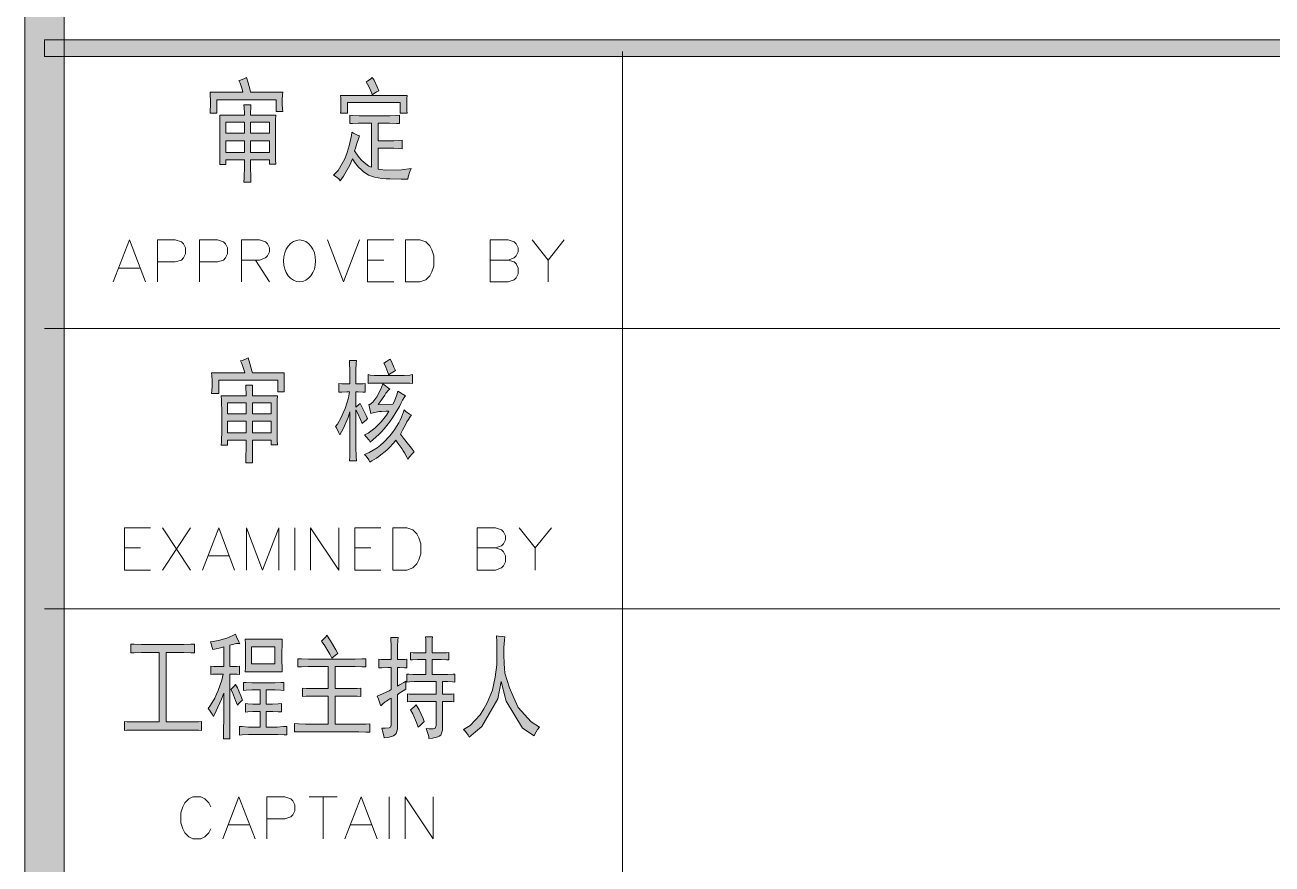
# Model space of a CAD drawing. Header units: millimetres. Extents: x 564 to 880, y 85 to 763.
# Drawn here: x 875.352 to 877.574, y 731.266 to 732.762 of the extents above; entities that cross this region are included whole.
import ezdxf

# ---------------------------------------------------------------- set-up
doc = ezdxf.new("R2010")
doc.units = ezdxf.units.MM

msp = doc.modelspace()

# ---------------------------------------------------------------- hatches: boundary and pattern name
h = msp.add_hatch(color=0)
h.dxf.hatch_style = 2
h.paths.add_polyline_path([(875.4214, 721.7212), (875.3517, 721.7212), (875.3517, 761.7175), (875.4214, 761.7175)])
h = msp.add_hatch(color=0)
h.dxf.hatch_style = 2
h.paths.add_polyline_path([(875.3864, 732.7056), (875.3864, 732.7353), (878.8734, 732.7353), (878.8734, 732.7056)])
h = msp.add_hatch(color=0)
h.dxf.hatch_style = 2
h.paths.add_polyline_path([(875.7463, 732.6681), (875.7492, 732.6584), (875.7531, 732.6452), (875.7538, 732.6416), (875.8111, 732.6416), (875.8107, 732.6369), (875.8103, 732.628), (875.8103, 732.6241), (875.8103, 732.6201), (875.8107, 732.6119), (875.8111, 732.6076), (875.7992, 732.6076), (875.7992, 732.628), (875.6937, 732.628), (875.6937, 732.6047), (875.6815, 732.6047), (875.6819, 732.6094), (875.6823, 732.6183), (875.6823, 732.6226), (875.6823, 732.6273), (875.6819, 732.6369), (875.6815, 732.6416), (875.7402, 732.6416), (875.7388, 732.6473), (875.7352, 732.6581), (875.7327, 732.6627), (875.7359, 732.6634), (875.7427, 732.6663)])
h = msp.add_hatch(color=0)
h.dxf.hatch_style = 2
h.paths.add_polyline_path([(875.9599, 732.6602), (875.9624, 732.6616), (875.9678, 732.6656), (875.9706, 732.6681), (875.9738, 732.6631), (875.9796, 732.6513), (875.9824, 732.6445), (875.9781, 732.6423), (875.9724, 732.6384), (875.9706, 732.6369), (875.9699, 732.6402), (875.9645, 732.652)])
h = msp.add_hatch(color=0)
h.paths.add_polyline_path([(875.7427, 732.6008), (875.7427, 732.6047), (875.7424, 732.614), (875.742, 732.6194), (875.7545, 732.6194), (875.7542, 732.6144), (875.7538, 732.6051), (875.7538, 732.6008), (875.7985, 732.6008), (875.7982, 732.5926), (875.7982, 732.57), (875.7982, 732.5561), (875.7982, 732.5421), (875.7982, 732.521), (875.7985, 732.5135), (875.7874, 732.5135), (875.7874, 732.5214), (875.7538, 732.5214), (875.7538, 732.5096), (875.7542, 732.4895), (875.7545, 732.4813), (875.742, 732.4813), (875.7424, 732.4895), (875.7427, 732.5096), (875.7427, 732.5214), (875.7098, 732.5214), (875.7098, 732.5128), (875.6987, 732.5128), (875.6987, 732.5185), (875.6991, 732.5396), (875.6991, 732.5543), (875.6991, 732.5693), (875.6987, 732.5926), (875.6987, 732.6008)])
h.paths.add_polyline_path([(875.7874, 732.5346), (875.7874, 732.555), (875.7538, 732.555), (875.7538, 732.5346)])
h.paths.add_polyline_path([(875.7427, 732.5346), (875.7427, 732.555), (875.7098, 732.555), (875.7098, 732.5346)])
h.paths.add_polyline_path([(875.7874, 732.5686), (875.7874, 732.5883), (875.7538, 732.5883), (875.7538, 732.5686)])
h.paths.add_polyline_path([(875.7427, 732.5686), (875.7427, 732.5883), (875.7098, 732.5883), (875.7098, 732.5686)])
h = msp.add_hatch(color=0)
h.dxf.hatch_style = 2
h.paths.add_polyline_path([(876.0329, 732.6359), (876.0325, 732.6305), (876.0322, 732.6223), (876.0322, 732.6194), (876.0322, 732.6169), (876.0325, 732.6094), (876.0329, 732.6047), (876.0204, 732.6047), (876.0204, 732.6234), (875.9263, 732.6234), (875.9263, 732.6047), (875.9141, 732.6047), (875.9145, 732.6076), (875.9145, 732.6148), (875.9145, 732.6187), (875.9145, 732.6226), (875.9145, 732.6312), (875.9141, 732.6359)])
h = msp.add_hatch(color=0)
h.dxf.hatch_style = 2
h.paths.add_polyline_path([(875.9964, 732.5997), (876.0021, 732.5997), (876.0136, 732.6005), (876.0193, 732.6008), (876.0193, 732.5858), (876.0139, 732.5861), (876.0014, 732.5865), (875.9939, 732.5865), (875.981, 732.5865), (875.981, 732.555), (876.0057, 732.555), (876.0089, 732.555), (876.0182, 732.5557), (876.0239, 732.5561), (876.0239, 732.5411), (876.0182, 732.5414), (876.0089, 732.5418), (876.0053, 732.5418), (875.981, 732.5418), (875.981, 732.5049), (875.9935, 732.5031), (876.0229, 732.5035), (876.04, 732.5056), (876.0375, 732.5006), (876.0347, 732.4913), (876.034, 732.487), (876.0221, 732.487), (876.0028, 732.4874), (875.9953, 732.4877), (875.9874, 732.4881), (875.9746, 732.4903), (875.9692, 732.4924), (875.9642, 732.4942), (875.9545, 732.5003), (875.9506, 732.5042), (875.9463, 732.5081), (875.9388, 732.5174), (875.9352, 732.5232), (875.9306, 732.5117), (875.9195, 732.492), (875.9134, 732.4838), (875.9109, 732.4874), (875.9048, 732.4924), (875.9016, 732.4938), (875.9098, 732.5024), (875.922, 732.5232), (875.9259, 732.5346), (875.9295, 732.5464), (875.9338, 732.5647), (875.9341, 732.5708), (875.937, 732.5686), (875.9442, 732.565), (875.9481, 732.564), (875.9474, 732.5622), (875.9452, 732.5572), (875.9442, 732.5539), (875.9434, 732.5507), (875.9409, 732.5421), (875.9391, 732.5371), (875.9413, 732.5335), (875.9474, 732.5257), (875.9517, 732.521), (875.956, 732.5164), (875.9645, 732.5099), (875.9692, 732.5081), (875.9692, 732.5865), (875.9506, 732.5865), (875.9456, 732.5865), (875.9356, 732.5861), (875.9306, 732.5858), (875.9306, 732.6008), (875.9356, 732.6005), (875.9474, 732.5997), (875.9542, 732.5997)])
h = msp.add_hatch(color=0)
h.dxf.hatch_style = 2
h.paths.add_polyline_path([(875.7492, 732.1682), (875.7524, 732.1586), (875.756, 732.1453), (875.757, 732.1418), (875.8139, 732.1418), (875.8139, 732.1371), (875.8136, 732.1285), (875.8136, 732.1246), (875.8136, 732.1207), (875.8139, 732.1124), (875.8139, 732.1078), (875.8021, 732.1078), (875.8021, 732.1285), (875.6969, 732.1285), (875.6969, 732.1049), (875.6844, 732.1049), (875.6848, 732.1096), (875.6851, 732.1185), (875.6851, 732.1228), (875.6851, 732.1275), (875.6848, 732.1371), (875.6844, 732.1418), (875.7434, 732.1418), (875.742, 732.1475), (875.7381, 732.1582), (875.7359, 732.1629), (875.7391, 732.1636), (875.7459, 732.1665)])
h = msp.add_hatch(color=0)
h.dxf.hatch_style = 2
h.paths.add_polyline_path([(875.9306, 732.1393), (875.9306, 732.1461), (875.9302, 732.1582), (875.9298, 732.1636), (875.9424, 732.1636), (875.942, 732.1589), (875.9416, 732.1468), (875.9416, 732.1393), (875.9416, 732.1221), (875.9456, 732.1221), (875.9538, 732.1224), (875.9581, 732.1228), (875.9581, 732.1071), (875.9538, 732.1074), (875.9456, 732.1078), (875.9416, 732.1078), (875.9416, 732.0806), (875.9459, 732.0849), (875.9488, 732.0874), (875.9527, 732.0799), (875.9595, 732.0659), (875.9624, 732.0602), (875.9595, 732.0577), (875.9545, 732.0534), (875.9524, 732.0516), (875.9495, 732.0584), (875.9442, 732.0706), (875.9416, 732.0759), (875.9416, 732.0176), (875.9416, 732.0094), (875.942, 731.9929), (875.9424, 731.9847), (875.9298, 731.9847), (875.9306, 731.9933), (875.9309, 732.0097), (875.9306, 732.0176), (875.9306, 732.072), (875.9277, 732.0623), (875.9187, 732.0419), (875.913, 732.0312), (875.9105, 732.0362), (875.9066, 732.0437), (875.9052, 732.0459), (875.9084, 732.0502), (875.9152, 732.0623), (875.9187, 732.0702), (875.9223, 732.0781), (875.9281, 732.097), (875.9298, 732.1078), (875.9255, 732.1078), (875.9162, 732.1074), (875.9112, 732.1071), (875.9112, 732.1228), (875.9166, 732.1224), (875.9263, 732.1221), (875.9306, 732.1221)])
h = msp.add_hatch(color=0)
h.dxf.hatch_style = 2
h.paths.add_polyline_path([(876.0028, 732.1661), (876.0046, 732.1622), (876.0093, 732.1518), (876.0118, 732.1457), (876.0075, 732.1432), (876.0014, 732.1393), (876, 732.1378), (875.9978, 732.1443), (875.9935, 732.155), (875.991, 732.1589), (875.9957, 732.1618), (876.0014, 732.1654)])
h = msp.add_hatch(color=0)
h.dxf.hatch_style = 2
h.paths.add_polyline_path([(875.9735, 732.1235), (875.971, 732.1235), (875.9656, 732.1232), (875.9631, 732.1228), (875.9631, 732.1385), (875.9667, 732.1378), (875.9746, 732.1371), (875.9789, 732.1371), (876.0229, 732.1371), (876.0275, 732.1371), (876.0375, 732.1378), (876.0425, 732.1385), (876.0425, 732.1228), (876.0375, 732.1232), (876.0275, 732.1235), (876.0229, 732.1235)])
h = msp.add_hatch(color=0)
h.paths.add_polyline_path([(875.7459, 732.101), (875.7459, 732.1049), (875.7456, 732.1142), (875.7452, 732.1196), (875.7574, 732.1196), (875.7574, 732.1146), (875.757, 732.1053), (875.757, 732.101), (875.8018, 732.101), (875.8014, 732.0928), (875.801, 732.0702), (875.801, 732.0563), (875.801, 732.0423), (875.8014, 732.0212), (875.8018, 732.0137), (875.7907, 732.0137), (875.7907, 732.0216), (875.757, 732.0216), (875.757, 732.0097), (875.7574, 731.9897), (875.7574, 731.9815), (875.7452, 731.9815), (875.7456, 731.9897), (875.7459, 732.0097), (875.7459, 732.0216), (875.7127, 732.0216), (875.7127, 732.013), (875.7016, 732.013), (875.7019, 732.019), (875.7023, 732.0398), (875.7023, 732.0545), (875.7023, 732.0695), (875.7019, 732.0928), (875.7016, 732.101)])
h.paths.add_polyline_path([(875.7907, 732.0348), (875.7907, 732.0555), (875.757, 732.0555), (875.757, 732.0348)])
h.paths.add_polyline_path([(875.7459, 732.0348), (875.7459, 732.0555), (875.7127, 732.0555), (875.7127, 732.0348)])
h.paths.add_polyline_path([(875.7907, 732.0688), (875.7907, 732.0885), (875.757, 732.0885), (875.757, 732.0688)])
h.paths.add_polyline_path([(875.7459, 732.0688), (875.7459, 732.0885), (875.7127, 732.0885), (875.7127, 732.0688)])
h = msp.add_hatch(color=0)
h.dxf.hatch_style = 2
h.paths.add_polyline_path([(875.9645, 732.0852), (875.9663, 732.0852), (875.9717, 732.0895), (875.9753, 732.0942), (875.9789, 732.0988), (875.986, 732.1128), (875.9896, 732.1221), (876.0018, 732.1128), (875.9996, 732.1106), (875.995, 732.1053), (875.9928, 732.1017), (875.9903, 732.0981), (875.9846, 732.0899), (875.9814, 732.0852), (876.0071, 732.086), (876.01, 732.091), (876.0146, 732.1024), (876.0164, 732.1089), (876.03, 732.101), (876.0286, 732.0996), (876.0243, 732.0931), (876.0218, 732.0874), (876.0193, 732.082), (876.0114, 732.0691), (876.0064, 732.0616), (876.0014, 732.0541), (875.9917, 732.0419), (875.9871, 732.0369), (875.9824, 732.0319), (875.9724, 732.023), (875.967, 732.0183), (875.9649, 732.0216), (875.9599, 732.028), (875.957, 732.0312), (875.9631, 732.0341), (875.9749, 732.043), (875.9806, 732.0487), (875.9864, 732.0545), (875.996, 732.0666), (876, 732.0734), (875.9953, 732.0734), (875.9871, 732.0731), (875.9835, 732.0727), (875.9799, 732.0724), (875.9724, 732.0706), (875.9681, 732.0695)])
h = msp.add_hatch(color=0)
h.dxf.hatch_style = 2
h.paths.add_polyline_path([(876.0408, 732.0663), (876.039, 732.0648), (876.035, 732.0588), (876.0325, 732.0545), (876.0304, 732.0502), (876.0243, 732.0394), (876.0207, 732.0326), (876.0264, 732.0255), (876.0354, 732.014), (876.0386, 732.0097), (876.0418, 732.0055), (876.045, 732.0008), (876.0425, 731.9979), (876.0372, 731.9919), (876.0343, 731.9879), (876.0325, 731.9915), (876.0282, 731.999), (876.0257, 732.0029), (876.0232, 732.0069), (876.0164, 732.0162), (876.0125, 732.0216), (876.0082, 732.0165), (876.0007, 732.008), (875.9971, 732.0047), (875.9935, 732.0015), (875.986, 731.9954), (875.9821, 731.9926), (875.9781, 731.9897), (875.9699, 731.9847), (875.966, 731.9826), (875.9645, 731.9865), (875.9599, 731.9933), (875.957, 731.9965), (875.9649, 731.9997), (875.9792, 732.008), (875.9853, 732.013), (875.9914, 732.018), (876.0021, 732.0294), (876.0064, 732.0355), (876.0111, 732.0416), (876.0179, 732.0527), (876.0204, 732.0577), (876.0229, 732.0627), (876.0264, 732.072), (876.0275, 732.0759), (876.0307, 732.0731), (876.0372, 732.0684)])
h = msp.add_hatch(color=0)
h.dxf.hatch_style = 2
h.paths.add_polyline_path([(875.6823, 731.6623), (875.6873, 731.6631), (875.6987, 731.6656), (875.7051, 731.6673), (875.7112, 731.6691), (875.722, 731.6738), (875.7266, 731.6763), (875.7288, 731.6713), (875.7327, 731.6627), (875.7348, 731.6591), (875.7327, 731.6595), (875.7284, 731.6595), (875.7263, 731.6588), (875.7241, 731.658), (875.7191, 731.6573), (875.7166, 731.6566), (875.7166, 731.6183), (875.7205, 731.6183), (875.7295, 731.6187), (875.7341, 731.619), (875.7341, 731.604), (875.7295, 731.6047), (875.7205, 731.6051), (875.7166, 731.6051), (875.7166, 731.536), (875.7166, 731.5274), (875.717, 731.5042), (875.717, 731.4895), (875.7055, 731.4895), (875.7055, 731.5042), (875.7059, 731.5267), (875.7059, 731.535), (875.7059, 731.5711), (875.7019, 731.5604), (875.6926, 731.5396), (875.6876, 731.5296), (875.6855, 731.5335), (875.6808, 731.5407), (875.6783, 731.5439), (875.6823, 731.5493), (875.6898, 731.5618), (875.693, 731.569), (875.6962, 731.5758), (875.7023, 731.594), (875.7048, 731.6051), (875.6973, 731.6051), (875.6865, 731.6047), (875.683, 731.604), (875.683, 731.619), (875.688, 731.6187), (875.6955, 731.6183), (875.6976, 731.6183), (875.7059, 731.6183), (875.7059, 731.6537), (875.7023, 731.6523), (875.6923, 731.6502), (875.6865, 731.6487), (875.6855, 731.6523), (875.6837, 731.6591)])
h = msp.add_hatch(color=0)
h.paths.add_polyline_path([(875.81, 731.667), (875.81, 731.6584), (875.8096, 731.6427), (875.8096, 731.6355), (875.8096, 731.6291), (875.81, 731.6155), (875.81, 731.609), (875.7441, 731.609), (875.7445, 731.6162), (875.7449, 731.6305), (875.7449, 731.6373), (875.7449, 731.6437), (875.7445, 731.6588), (875.7441, 731.667)])
h.paths.add_polyline_path([(875.7971, 731.623), (875.7971, 731.6537), (875.7552, 731.6537), (875.7552, 731.623)])
h = msp.add_hatch(color=0)
h.dxf.hatch_style = 2
h.paths.add_polyline_path([(875.8984, 731.6334), (875.8948, 731.6402), (875.8858, 731.6555), (875.8801, 731.6638), (875.883, 731.6666), (875.888, 731.6716), (875.8894, 731.6741), (875.8959, 731.6645), (875.9055, 731.6484), (875.9091, 731.6419), (875.9073, 731.6405), (875.9019, 731.6362)])
h = msp.add_hatch(color=0)
h.dxf.hatch_style = 2
h.paths.add_polyline_path([(876.0043, 731.6505), (876.0043, 731.6559), (876.0039, 731.6659), (876.0039, 731.6702), (876.0168, 731.6702), (876.0161, 731.6656), (876.0154, 731.6548), (876.0154, 731.6487), (876.0154, 731.6309), (876.0204, 731.6309), (876.0289, 731.6312), (876.0325, 731.6316), (876.0325, 731.6158), (876.0282, 731.6162), (876.0196, 731.6169), (876.0154, 731.6169), (876.0154, 731.5836), (876.0193, 731.5858), (876.0268, 731.5901), (876.0304, 731.5926), (876.0304, 731.5879), (876.0304, 731.5811), (876.0307, 731.5783), (876.0257, 731.5754), (876.0182, 731.5704), (876.0154, 731.5682), (876.0154, 731.5124), (876.0154, 731.5067), (876.0132, 731.4992), (876.0107, 731.497), (876.0082, 731.4949), (875.9989, 731.492), (875.9921, 731.4913), (875.9914, 731.4952), (875.9889, 731.5038), (875.9874, 731.5085), (875.9935, 731.5085), (876.0007, 731.5092), (876.0021, 731.5096), (876.0032, 731.5103), (876.0043, 731.5142), (876.0043, 731.5178), (876.0043, 731.5618), (876.0021, 731.5607), (875.9982, 731.5582), (875.996, 731.5568), (875.9939, 731.5554), (875.9889, 731.5511), (875.9857, 731.5486), (875.9846, 731.5514), (875.9817, 731.5604), (875.9796, 731.5657), (875.9889, 731.5697), (876.001, 731.5754), (876.0043, 731.5775), (876.0043, 731.6169), (875.9985, 731.6169), (875.9874, 731.6162), (875.9824, 731.6158), (875.9824, 731.6316), (875.9871, 731.6312), (875.9978, 731.6309), (876.0043, 731.6309)])
h = msp.add_hatch(color=0)
h.dxf.hatch_style = 2
h.paths.add_polyline_path([(876.0662, 731.604), (876.0662, 731.6309), (876.0572, 731.6309), (876.0515, 731.6309), (876.0422, 731.6305), (876.0386, 731.6301), (876.0386, 731.6434), (876.0433, 731.643), (876.0526, 731.6427), (876.0572, 731.6427), (876.0662, 731.6427), (876.0662, 731.6523), (876.0658, 731.667), (876.0654, 731.6716), (876.078, 731.6716), (876.0776, 731.667), (876.0772, 731.6523), (876.0772, 731.6427), (876.0891, 731.6427), (876.0937, 731.6427), (876.103, 731.643), (876.1073, 731.6434), (876.1073, 731.6301), (876.103, 731.6305), (876.0937, 731.6309), (876.0891, 731.6309), (876.0772, 731.6309), (876.0772, 731.604), (876.0991, 731.604), (876.1052, 731.604), (876.1145, 731.6047), (876.118, 731.6051), (876.118, 731.5908), (876.1137, 731.5911), (876.1052, 731.5915), (876.1001, 731.5915), (876.0955, 731.5915), (876.0955, 731.569), (876.0998, 731.569), (876.1048, 731.569), (876.113, 731.5693), (876.1162, 731.5697), (876.1162, 731.5554), (876.1123, 731.5561), (876.1041, 731.5564), (876.0998, 731.5564), (876.0955, 731.5564), (876.0955, 731.5117), (876.0955, 731.5049), (876.0926, 731.4963), (876.0901, 731.4945), (876.0873, 731.4931), (876.078, 731.491), (876.0715, 731.4902), (876.0712, 731.4938), (876.0687, 731.5024), (876.0669, 731.5078), (876.0719, 731.5074), (876.079, 731.5074), (876.0808, 731.5081), (876.0826, 731.5085), (876.0844, 731.5131), (876.0844, 731.5171), (876.0844, 731.5564), (876.0497, 731.5564), (876.0454, 731.5564), (876.0375, 731.5561), (876.0336, 731.5554), (876.0336, 731.5697), (876.0372, 731.5693), (876.0454, 731.569), (876.0497, 731.569), (876.0844, 731.569), (876.0844, 731.5915), (876.0479, 731.5915), (876.045, 731.5915), (876.0372, 731.5911), (876.0322, 731.5908), (876.0322, 731.6051), (876.0357, 731.6047), (876.0429, 731.604), (876.0461, 731.604)])
h = msp.add_hatch(color=0)
h.dxf.hatch_style = 2
h.paths.add_polyline_path([(876.1331, 731.506), (876.1449, 731.5135), (876.1628, 731.5321), (876.1692, 731.5428), (876.1756, 731.5539), (876.1846, 731.5765), (876.1871, 731.5879), (876.1896, 731.5997), (876.1925, 731.6212), (876.1928, 731.6312), (876.1928, 731.6412), (876.1928, 731.6623), (876.1921, 731.6731), (876.1953, 731.6727), (876.2028, 731.672), (876.2068, 731.6716), (876.2061, 731.6656), (876.205, 731.6523), (876.205, 731.6459), (876.205, 731.6391), (876.2057, 731.6237), (876.2061, 731.6151), (876.2068, 731.6065), (876.2154, 731.5804), (876.2229, 731.5629), (876.2307, 731.5457), (876.2536, 731.5196), (876.2687, 731.5106), (876.2651, 731.506), (876.2604, 731.4981), (876.2594, 731.4952), (876.2386, 731.5085), (876.2093, 731.5568), (876.2003, 731.5915), (876.1946, 731.5607), (876.166, 731.5113), (876.1431, 731.4927), (876.1416, 731.496), (876.1366, 731.5024)])
h = msp.add_hatch(color=0)
h.dxf.hatch_style = 2
h.paths.add_polyline_path([(875.6275, 731.6577), (875.6347, 731.6577), (875.6475, 731.658), (875.6536, 731.6584), (875.6536, 731.6427), (875.6475, 731.643), (875.6347, 731.6434), (875.6275, 731.6434), (875.6035, 731.6434), (875.6035, 731.5196), (875.6418, 731.5196), (875.6486, 731.5196), (875.6608, 731.5199), (875.6665, 731.5203), (875.6665, 731.5046), (875.6608, 731.5049), (875.649, 731.5053), (875.6425, 731.5053), (875.5513, 731.5053), (875.5445, 731.5053), (875.5334, 731.5049), (875.5288, 731.5046), (875.5288, 731.5203), (875.5338, 731.5199), (875.5452, 731.5196), (875.5517, 731.5196), (875.5907, 731.5196), (875.5907, 731.6434), (875.567, 731.6434), (875.5595, 731.6434), (875.5463, 731.643), (875.5406, 731.6427), (875.5406, 731.6584), (875.5463, 731.658), (875.5595, 731.6577), (875.567, 731.6577)])
h = msp.add_hatch(color=0)
h.dxf.hatch_style = 2
h.paths.add_polyline_path([(875.9356, 731.6316), (875.9402, 731.6316), (875.952, 731.6319), (875.9592, 731.6323), (875.9592, 731.6176), (875.952, 731.618), (875.9402, 731.6183), (875.9356, 731.6183), (875.9044, 731.6183), (875.9044, 731.579), (875.9277, 731.579), (875.9327, 731.579), (875.9438, 731.5793), (875.9502, 731.5797), (875.9502, 731.565), (875.9438, 731.5654), (875.9327, 731.5657), (875.9277, 731.5657), (875.9044, 731.5657), (875.9044, 731.5156), (875.9413, 731.5156), (875.9467, 731.5156), (875.9592, 731.516), (875.966, 731.5164), (875.966, 731.5013), (875.9592, 731.5017), (875.9467, 731.502), (875.9413, 731.502), (875.8318, 731.502), (875.8318, 731.5171), (875.839, 731.5164), (875.8515, 731.5156), (875.8572, 731.5156), (875.8919, 731.5156), (875.8919, 731.5657), (875.869, 731.5657), (875.8644, 731.5657), (875.8529, 731.5654), (875.8465, 731.565), (875.8465, 731.5797), (875.8536, 731.5793), (875.8647, 731.579), (875.869, 731.579), (875.8919, 731.579), (875.8919, 731.6183), (875.8626, 731.6183), (875.8565, 731.6183), (875.8443, 731.618), (875.8382, 731.6176), (875.8382, 731.6323), (875.8447, 731.6319), (875.8572, 731.6316), (875.8629, 731.6316)])
h = msp.add_hatch(color=0)
h.dxf.hatch_style = 2
h.paths.add_polyline_path([(875.727, 731.5861), (875.7302, 731.5804), (875.7363, 731.5664), (875.7395, 731.5586), (875.7377, 731.5571), (875.7331, 731.5525), (875.7302, 731.5493), (875.727, 731.5579), (875.7213, 731.5722), (875.7184, 731.5775), (875.7202, 731.5793), (875.7245, 731.5836)])
h = msp.add_hatch(color=0)
h.dxf.hatch_style = 2
h.paths.add_polyline_path([(875.7932, 731.5893), (875.7978, 731.5893), (875.8078, 731.5897), (875.8132, 731.5901), (875.8132, 731.5758), (875.8078, 731.5765), (875.7978, 731.5768), (875.7932, 731.5768), (875.7817, 731.5768), (875.7817, 731.5514), (875.7885, 731.5514), (875.7928, 731.5514), (875.8032, 731.5521), (875.8089, 731.5525), (875.8089, 731.5375), (875.8032, 731.5378), (875.7935, 731.5382), (875.7899, 731.5382), (875.7817, 731.5382), (875.7817, 731.5106), (875.796, 731.5106), (875.8014, 731.5106), (875.8125, 731.5113), (875.8182, 731.5117), (875.8182, 731.4967), (875.8136, 731.497), (875.8025, 731.4974), (875.796, 731.4974), (875.7567, 731.4974), (875.7502, 731.4974), (875.7388, 731.4967), (875.7341, 731.496), (875.7341, 731.5117), (875.7388, 731.5113), (875.7502, 731.5106), (875.7567, 731.5106), (875.7706, 731.5106), (875.7706, 731.5382), (875.7624, 731.5382), (875.7577, 731.5382), (875.7488, 731.5375), (875.7449, 731.5368), (875.7449, 731.5525), (875.7488, 731.5521), (875.7577, 731.5514), (875.7624, 731.5514), (875.7706, 731.5514), (875.7706, 731.5768), (875.7613, 731.5768), (875.756, 731.5768), (875.7459, 731.5765), (875.7413, 731.5758), (875.7413, 731.5901), (875.7459, 731.5897), (875.756, 731.5893), (875.7613, 731.5893)])
h = msp.add_hatch(color=0)
h.dxf.hatch_style = 2
h.paths.add_polyline_path([(876.049, 731.55), (876.054, 731.541), (876.0611, 731.526), (876.0633, 731.5203), (876.0604, 731.5174), (876.0551, 731.5128), (876.0526, 731.5106), (876.0497, 731.5189), (876.0429, 731.5342), (876.039, 731.5414), (876.0411, 731.5428), (876.0461, 731.5471)])

# ---------------------------------------------------------------- linework, layer by layer
at = {"color": 0, "lineweight": 0}
for points in [[(875.4214, 721.7212), (875.3517, 721.7212), (875.3517, 761.7175), (875.4214, 761.7175)], [(875.3864, 732.7056), (875.3864, 732.7353), (878.8734, 732.7353), (878.8734, 732.7056)], [(875.7463, 732.6681), (875.7492, 732.6584), (875.7531, 732.6452), (875.7538, 732.6416), (875.8111, 732.6416), (875.8107, 732.6369), (875.8103, 732.628), (875.8103, 732.6241), (875.8103, 732.6201), (875.8107, 732.6119), (875.8111, 732.6076), (875.7992, 732.6076), (875.7992, 732.628), (875.6937, 732.628), (875.6937, 732.6047), (875.6815, 732.6047), (875.6819, 732.6094), (875.6823, 732.6183), (875.6823, 732.6226), (875.6823, 732.6273), (875.6819, 732.6369), (875.6815, 732.6416), (875.7402, 732.6416), (875.7388, 732.6473), (875.7352, 732.6581), (875.7327, 732.6627), (875.7359, 732.6634), (875.7427, 732.6663)], [(875.9599, 732.6602), (875.9624, 732.6616), (875.9678, 732.6656), (875.9706, 732.6681), (875.9738, 732.6631), (875.9796, 732.6513), (875.9824, 732.6445), (875.9781, 732.6423), (875.9724, 732.6384), (875.9706, 732.6369), (875.9699, 732.6402), (875.9645, 732.652)], [(875.7427, 732.6008), (875.7427, 732.6047), (875.7424, 732.614), (875.742, 732.6194), (875.7545, 732.6194), (875.7542, 732.6144), (875.7538, 732.6051), (875.7538, 732.6008), (875.7985, 732.6008), (875.7982, 732.5926), (875.7982, 732.57), (875.7982, 732.5561), (875.7982, 732.5421), (875.7982, 732.521), (875.7985, 732.5135), (875.7874, 732.5135), (875.7874, 732.5214), (875.7538, 732.5214), (875.7538, 732.5096), (875.7542, 732.4895), (875.7545, 732.4813), (875.742, 732.4813), (875.7424, 732.4895), (875.7427, 732.5096), (875.7427, 732.5214), (875.7098, 732.5214), (875.7098, 732.5128), (875.6987, 732.5128), (875.6987, 732.5185), (875.6991, 732.5396), (875.6991, 732.5543), (875.6991, 732.5693), (875.6987, 732.5926), (875.6987, 732.6008)], [(876.0329, 732.6359), (876.0325, 732.6305), (876.0322, 732.6223), (876.0322, 732.6194), (876.0322, 732.6169), (876.0325, 732.6094), (876.0329, 732.6047), (876.0204, 732.6047), (876.0204, 732.6234), (875.9263, 732.6234), (875.9263, 732.6047), (875.9141, 732.6047), (875.9145, 732.6076), (875.9145, 732.6148), (875.9145, 732.6187), (875.9145, 732.6226), (875.9145, 732.6312), (875.9141, 732.6359)], [(875.9964, 732.5997), (876.0021, 732.5997), (876.0136, 732.6005), (876.0193, 732.6008), (876.0193, 732.5858), (876.0139, 732.5861), (876.0014, 732.5865), (875.9939, 732.5865), (875.981, 732.5865), (875.981, 732.555), (876.0057, 732.555), (876.0089, 732.555), (876.0182, 732.5557), (876.0239, 732.5561), (876.0239, 732.5411), (876.0182, 732.5414), (876.0089, 732.5418), (876.0053, 732.5418), (875.981, 732.5418), (875.981, 732.5049), (875.9935, 732.5031), (876.0229, 732.5035), (876.04, 732.5056), (876.0375, 732.5006), (876.0347, 732.4913), (876.034, 732.487), (876.0221, 732.487), (876.0028, 732.4874), (875.9953, 732.4877), (875.9874, 732.4881), (875.9746, 732.4903), (875.9692, 732.4924), (875.9642, 732.4942), (875.9545, 732.5003), (875.9506, 732.5042), (875.9463, 732.5081), (875.9388, 732.5174), (875.9352, 732.5232), (875.9306, 732.5117), (875.9195, 732.492), (875.9134, 732.4838), (875.9109, 732.4874), (875.9048, 732.4924), (875.9016, 732.4938), (875.9098, 732.5024), (875.922, 732.5232), (875.9259, 732.5346), (875.9295, 732.5464), (875.9338, 732.5647), (875.9341, 732.5708), (875.937, 732.5686), (875.9442, 732.565), (875.9481, 732.564), (875.9474, 732.5622), (875.9452, 732.5572), (875.9442, 732.5539), (875.9434, 732.5507), (875.9409, 732.5421), (875.9391, 732.5371), (875.9413, 732.5335), (875.9474, 732.5257), (875.9517, 732.521), (875.956, 732.5164), (875.9645, 732.5099), (875.9692, 732.5081), (875.9692, 732.5865), (875.9506, 732.5865), (875.9456, 732.5865), (875.9356, 732.5861), (875.9306, 732.5858), (875.9306, 732.6008), (875.9356, 732.6005), (875.9474, 732.5997), (875.9542, 732.5997)], [(875.7427, 732.5686), (875.7427, 732.5883), (875.7098, 732.5883), (875.7098, 732.5686)], [(875.7874, 732.5686), (875.7874, 732.5883), (875.7538, 732.5883), (875.7538, 732.5686)], [(875.7427, 732.5346), (875.7427, 732.555), (875.7098, 732.555), (875.7098, 732.5346)], [(875.7874, 732.5346), (875.7874, 732.555), (875.7538, 732.555), (875.7538, 732.5346)], [(876.03, 732.3038), (876.03, 732.3786), (876.0551, 732.3786), (876.0658, 732.375), (876.073, 732.3679), (876.0765, 732.3607), (876.0801, 732.35), (876.0801, 732.3321), (876.0765, 732.3217), (876.073, 732.3146), (876.0658, 732.3074), (876.0551, 732.3038)], [(875.7492, 732.1682), (875.7524, 732.1586), (875.756, 732.1453), (875.757, 732.1418), (875.8139, 732.1418), (875.8139, 732.1371), (875.8136, 732.1285), (875.8136, 732.1246), (875.8136, 732.1207), (875.8139, 732.1124), (875.8139, 732.1078), (875.8021, 732.1078), (875.8021, 732.1285), (875.6969, 732.1285), (875.6969, 732.1049), (875.6844, 732.1049), (875.6848, 732.1096), (875.6851, 732.1185), (875.6851, 732.1228), (875.6851, 732.1275), (875.6848, 732.1371), (875.6844, 732.1418), (875.7434, 732.1418), (875.742, 732.1475), (875.7381, 732.1582), (875.7359, 732.1629), (875.7391, 732.1636), (875.7459, 732.1665)], [(875.9306, 732.1393), (875.9306, 732.1461), (875.9302, 732.1582), (875.9298, 732.1636), (875.9424, 732.1636), (875.942, 732.1589), (875.9416, 732.1468), (875.9416, 732.1393), (875.9416, 732.1221), (875.9456, 732.1221), (875.9538, 732.1224), (875.9581, 732.1228), (875.9581, 732.1071), (875.9538, 732.1074), (875.9456, 732.1078), (875.9416, 732.1078), (875.9416, 732.0806), (875.9459, 732.0849), (875.9488, 732.0874), (875.9527, 732.0799), (875.9595, 732.0659), (875.9624, 732.0602), (875.9595, 732.0577), (875.9545, 732.0534), (875.9524, 732.0516), (875.9495, 732.0584), (875.9442, 732.0706), (875.9416, 732.0759), (875.9416, 732.0176), (875.9416, 732.0094), (875.942, 731.9929), (875.9424, 731.9847), (875.9298, 731.9847), (875.9306, 731.9933), (875.9309, 732.0097), (875.9306, 732.0176), (875.9306, 732.072), (875.9277, 732.0623), (875.9187, 732.0419), (875.913, 732.0312), (875.9105, 732.0362), (875.9066, 732.0437), (875.9052, 732.0459), (875.9084, 732.0502), (875.9152, 732.0623), (875.9187, 732.0702), (875.9223, 732.0781), (875.9281, 732.097), (875.9298, 732.1078), (875.9255, 732.1078), (875.9162, 732.1074), (875.9112, 732.1071), (875.9112, 732.1228), (875.9166, 732.1224), (875.9263, 732.1221), (875.9306, 732.1221)], [(876.0028, 732.1661), (876.0046, 732.1622), (876.0093, 732.1518), (876.0118, 732.1457), (876.0075, 732.1432), (876.0014, 732.1393), (876, 732.1378), (875.9978, 732.1443), (875.9935, 732.155), (875.991, 732.1589), (875.9957, 732.1618), (876.0014, 732.1654)], [(875.9735, 732.1235), (875.971, 732.1235), (875.9656, 732.1232), (875.9631, 732.1228), (875.9631, 732.1385), (875.9667, 732.1378), (875.9746, 732.1371), (875.9789, 732.1371), (876.0229, 732.1371), (876.0275, 732.1371), (876.0375, 732.1378), (876.0425, 732.1385), (876.0425, 732.1228), (876.0375, 732.1232), (876.0275, 732.1235), (876.0229, 732.1235)], [(875.7459, 732.101), (875.7459, 732.1049), (875.7456, 732.1142), (875.7452, 732.1196), (875.7574, 732.1196), (875.7574, 732.1146), (875.757, 732.1053), (875.757, 732.101), (875.8018, 732.101), (875.8014, 732.0928), (875.801, 732.0702), (875.801, 732.0563), (875.801, 732.0423), (875.8014, 732.0212), (875.8018, 732.0137), (875.7907, 732.0137), (875.7907, 732.0216), (875.757, 732.0216), (875.757, 732.0097), (875.7574, 731.9897), (875.7574, 731.9815), (875.7452, 731.9815), (875.7456, 731.9897), (875.7459, 732.0097), (875.7459, 732.0216), (875.7127, 732.0216), (875.7127, 732.013), (875.7016, 732.013), (875.7019, 732.019), (875.7023, 732.0398), (875.7023, 732.0545), (875.7023, 732.0695), (875.7019, 732.0928), (875.7016, 732.101)], [(875.9645, 732.0852), (875.9663, 732.0852), (875.9717, 732.0895), (875.9753, 732.0942), (875.9789, 732.0988), (875.986, 732.1128), (875.9896, 732.1221), (876.0018, 732.1128), (875.9996, 732.1106), (875.995, 732.1053), (875.9928, 732.1017), (875.9903, 732.0981), (875.9846, 732.0899), (875.9814, 732.0852), (876.0071, 732.086), (876.01, 732.091), (876.0146, 732.1024), (876.0164, 732.1089), (876.03, 732.101), (876.0286, 732.0996), (876.0243, 732.0931), (876.0218, 732.0874), (876.0193, 732.082), (876.0114, 732.0691), (876.0064, 732.0616), (876.0014, 732.0541), (875.9917, 732.0419), (875.9871, 732.0369), (875.9824, 732.0319), (875.9724, 732.023), (875.967, 732.0183), (875.9649, 732.0216), (875.9599, 732.028), (875.957, 732.0312), (875.9631, 732.0341), (875.9749, 732.043), (875.9806, 732.0487), (875.9864, 732.0545), (875.996, 732.0666), (876, 732.0734), (875.9953, 732.0734), (875.9871, 732.0731), (875.9835, 732.0727), (875.9799, 732.0724), (875.9724, 732.0706), (875.9681, 732.0695)], [(875.7459, 732.0688), (875.7459, 732.0885), (875.7127, 732.0885), (875.7127, 732.0688)], [(875.7907, 732.0688), (875.7907, 732.0885), (875.757, 732.0885), (875.757, 732.0688)], [(876.0408, 732.0663), (876.039, 732.0648), (876.035, 732.0588), (876.0325, 732.0545), (876.0304, 732.0502), (876.0243, 732.0394), (876.0207, 732.0326), (876.0264, 732.0255), (876.0354, 732.014), (876.0386, 732.0097), (876.0418, 732.0055), (876.045, 732.0008), (876.0425, 731.9979), (876.0372, 731.9919), (876.0343, 731.9879), (876.0325, 731.9915), (876.0282, 731.999), (876.0257, 732.0029), (876.0232, 732.0069), (876.0164, 732.0162), (876.0125, 732.0216), (876.0082, 732.0165), (876.0007, 732.008), (875.9971, 732.0047), (875.9935, 732.0015), (875.986, 731.9954), (875.9821, 731.9926), (875.9781, 731.9897), (875.9699, 731.9847), (875.966, 731.9826), (875.9645, 731.9865), (875.9599, 731.9933), (875.957, 731.9965), (875.9649, 731.9997), (875.9792, 732.008), (875.9853, 732.013), (875.9914, 732.018), (876.0021, 732.0294), (876.0064, 732.0355), (876.0111, 732.0416), (876.0179, 732.0527), (876.0204, 732.0577), (876.0229, 732.0627), (876.0264, 732.072), (876.0275, 732.0759), (876.0307, 732.0731), (876.0372, 732.0684)], [(875.7459, 732.0348), (875.7459, 732.0555), (875.7127, 732.0555), (875.7127, 732.0348)], [(875.7907, 732.0348), (875.7907, 732.0555), (875.757, 732.0555), (875.757, 732.0348)], [(876.0071, 731.7904), (876.0071, 731.8656), (876.0322, 731.8656), (876.0429, 731.862), (876.0501, 731.8548), (876.0536, 731.8477), (876.0572, 731.8369), (876.0572, 731.819), (876.0536, 731.8083), (876.0501, 731.8012), (876.0429, 731.794), (876.0322, 731.7904)], [(875.6823, 731.6623), (875.6873, 731.6631), (875.6987, 731.6656), (875.7051, 731.6673), (875.7112, 731.6691), (875.722, 731.6738), (875.7266, 731.6763), (875.7288, 731.6713), (875.7327, 731.6627), (875.7348, 731.6591), (875.7327, 731.6595), (875.7284, 731.6595), (875.7263, 731.6588), (875.7241, 731.658), (875.7191, 731.6573), (875.7166, 731.6566), (875.7166, 731.6183), (875.7205, 731.6183), (875.7295, 731.6187), (875.7341, 731.619), (875.7341, 731.604), (875.7295, 731.6047), (875.7205, 731.6051), (875.7166, 731.6051), (875.7166, 731.536), (875.7166, 731.5274), (875.717, 731.5042), (875.717, 731.4895), (875.7055, 731.4895), (875.7055, 731.5042), (875.7059, 731.5267), (875.7059, 731.535), (875.7059, 731.5711), (875.7019, 731.5604), (875.6926, 731.5396), (875.6876, 731.5296), (875.6855, 731.5335), (875.6808, 731.5407), (875.6783, 731.5439), (875.6823, 731.5493), (875.6898, 731.5618), (875.693, 731.569), (875.6962, 731.5758), (875.7023, 731.594), (875.7048, 731.6051), (875.6973, 731.6051), (875.6865, 731.6047), (875.683, 731.604), (875.683, 731.619), (875.688, 731.6187), (875.6955, 731.6183), (875.6976, 731.6183), (875.7059, 731.6183), (875.7059, 731.6537), (875.7023, 731.6523), (875.6923, 731.6502), (875.6865, 731.6487), (875.6855, 731.6523), (875.6837, 731.6591)], [(875.81, 731.667), (875.81, 731.6584), (875.8096, 731.6427), (875.8096, 731.6355), (875.8096, 731.6291), (875.81, 731.6155), (875.81, 731.609), (875.7441, 731.609), (875.7445, 731.6162), (875.7449, 731.6305), (875.7449, 731.6373), (875.7449, 731.6437), (875.7445, 731.6588), (875.7441, 731.667)], [(875.8984, 731.6334), (875.8948, 731.6402), (875.8858, 731.6555), (875.8801, 731.6638), (875.883, 731.6666), (875.888, 731.6716), (875.8894, 731.6741), (875.8959, 731.6645), (875.9055, 731.6484), (875.9091, 731.6419), (875.9073, 731.6405), (875.9019, 731.6362)], [(876.0043, 731.6505), (876.0043, 731.6559), (876.0039, 731.6659), (876.0039, 731.6702), (876.0168, 731.6702), (876.0161, 731.6656), (876.0154, 731.6548), (876.0154, 731.6487), (876.0154, 731.6309), (876.0204, 731.6309), (876.0289, 731.6312), (876.0325, 731.6316), (876.0325, 731.6158), (876.0282, 731.6162), (876.0196, 731.6169), (876.0154, 731.6169), (876.0154, 731.5836), (876.0193, 731.5858), (876.0268, 731.5901), (876.0304, 731.5926), (876.0304, 731.5879), (876.0304, 731.5811), (876.0307, 731.5783), (876.0257, 731.5754), (876.0182, 731.5704), (876.0154, 731.5682), (876.0154, 731.5124), (876.0154, 731.5067), (876.0132, 731.4992), (876.0107, 731.497), (876.0082, 731.4949), (875.9989, 731.492), (875.9921, 731.4913), (875.9914, 731.4952), (875.9889, 731.5038), (875.9874, 731.5085), (875.9935, 731.5085), (876.0007, 731.5092), (876.0021, 731.5096), (876.0032, 731.5103), (876.0043, 731.5142), (876.0043, 731.5178), (876.0043, 731.5618), (876.0021, 731.5607), (875.9982, 731.5582), (875.996, 731.5568), (875.9939, 731.5554), (875.9889, 731.5511), (875.9857, 731.5486), (875.9846, 731.5514), (875.9817, 731.5604), (875.9796, 731.5657), (875.9889, 731.5697), (876.001, 731.5754), (876.0043, 731.5775), (876.0043, 731.6169), (875.9985, 731.6169), (875.9874, 731.6162), (875.9824, 731.6158), (875.9824, 731.6316), (875.9871, 731.6312), (875.9978, 731.6309), (876.0043, 731.6309)], [(876.0662, 731.604), (876.0662, 731.6309), (876.0572, 731.6309), (876.0515, 731.6309), (876.0422, 731.6305), (876.0386, 731.6301), (876.0386, 731.6434), (876.0433, 731.643), (876.0526, 731.6427), (876.0572, 731.6427), (876.0662, 731.6427), (876.0662, 731.6523), (876.0658, 731.667), (876.0654, 731.6716), (876.078, 731.6716), (876.0776, 731.667), (876.0772, 731.6523), (876.0772, 731.6427), (876.0891, 731.6427), (876.0937, 731.6427), (876.103, 731.643), (876.1073, 731.6434), (876.1073, 731.6301), (876.103, 731.6305), (876.0937, 731.6309), (876.0891, 731.6309), (876.0772, 731.6309), (876.0772, 731.604), (876.0991, 731.604), (876.1052, 731.604), (876.1145, 731.6047), (876.118, 731.6051), (876.118, 731.5908), (876.1137, 731.5911), (876.1052, 731.5915), (876.1001, 731.5915), (876.0955, 731.5915), (876.0955, 731.569), (876.0998, 731.569), (876.1048, 731.569), (876.113, 731.5693), (876.1162, 731.5697), (876.1162, 731.5554), (876.1123, 731.5561), (876.1041, 731.5564), (876.0998, 731.5564), (876.0955, 731.5564), (876.0955, 731.5117), (876.0955, 731.5049), (876.0926, 731.4963), (876.0901, 731.4945), (876.0873, 731.4931), (876.078, 731.491), (876.0715, 731.4902), (876.0712, 731.4938), (876.0687, 731.5024), (876.0669, 731.5078), (876.0719, 731.5074), (876.079, 731.5074), (876.0808, 731.5081), (876.0826, 731.5085), (876.0844, 731.5131), (876.0844, 731.5171), (876.0844, 731.5564), (876.0497, 731.5564), (876.0454, 731.5564), (876.0375, 731.5561), (876.0336, 731.5554), (876.0336, 731.5697), (876.0372, 731.5693), (876.0454, 731.569), (876.0497, 731.569), (876.0844, 731.569), (876.0844, 731.5915), (876.0479, 731.5915), (876.045, 731.5915), (876.0372, 731.5911), (876.0322, 731.5908), (876.0322, 731.6051), (876.0357, 731.6047), (876.0429, 731.604), (876.0461, 731.604)], [(876.1331, 731.506), (876.1449, 731.5135), (876.1628, 731.5321), (876.1692, 731.5428), (876.1756, 731.5539), (876.1846, 731.5765), (876.1871, 731.5879), (876.1896, 731.5997), (876.1925, 731.6212), (876.1928, 731.6312), (876.1928, 731.6412), (876.1928, 731.6623), (876.1921, 731.6731), (876.1953, 731.6727), (876.2028, 731.672), (876.2068, 731.6716), (876.2061, 731.6656), (876.205, 731.6523), (876.205, 731.6459), (876.205, 731.6391), (876.2057, 731.6237), (876.2061, 731.6151), (876.2068, 731.6065), (876.2154, 731.5804), (876.2229, 731.5629), (876.2307, 731.5457), (876.2536, 731.5196), (876.2687, 731.5106), (876.2651, 731.506), (876.2604, 731.4981), (876.2594, 731.4952), (876.2386, 731.5085), (876.2093, 731.5568), (876.2003, 731.5915), (876.1946, 731.5607), (876.166, 731.5113), (876.1431, 731.4927), (876.1416, 731.496), (876.1366, 731.5024)], [(875.6275, 731.6577), (875.6347, 731.6577), (875.6475, 731.658), (875.6536, 731.6584), (875.6536, 731.6427), (875.6475, 731.643), (875.6347, 731.6434), (875.6275, 731.6434), (875.6035, 731.6434), (875.6035, 731.5196), (875.6418, 731.5196), (875.6486, 731.5196), (875.6608, 731.5199), (875.6665, 731.5203), (875.6665, 731.5046), (875.6608, 731.5049), (875.649, 731.5053), (875.6425, 731.5053), (875.5513, 731.5053), (875.5445, 731.5053), (875.5334, 731.5049), (875.5288, 731.5046), (875.5288, 731.5203), (875.5338, 731.5199), (875.5452, 731.5196), (875.5517, 731.5196), (875.5907, 731.5196), (875.5907, 731.6434), (875.567, 731.6434), (875.5595, 731.6434), (875.5463, 731.643), (875.5406, 731.6427), (875.5406, 731.6584), (875.5463, 731.658), (875.5595, 731.6577), (875.567, 731.6577)], [(875.7971, 731.623), (875.7971, 731.6537), (875.7552, 731.6537), (875.7552, 731.623)], [(875.9356, 731.6316), (875.9402, 731.6316), (875.952, 731.6319), (875.9592, 731.6323), (875.9592, 731.6176), (875.952, 731.618), (875.9402, 731.6183), (875.9356, 731.6183), (875.9044, 731.6183), (875.9044, 731.579), (875.9277, 731.579), (875.9327, 731.579), (875.9438, 731.5793), (875.9502, 731.5797), (875.9502, 731.565), (875.9438, 731.5654), (875.9327, 731.5657), (875.9277, 731.5657), (875.9044, 731.5657), (875.9044, 731.5156), (875.9413, 731.5156), (875.9467, 731.5156), (875.9592, 731.516), (875.966, 731.5164), (875.966, 731.5013), (875.9592, 731.5017), (875.9467, 731.502), (875.9413, 731.502), (875.8318, 731.502), (875.8318, 731.5171), (875.839, 731.5164), (875.8515, 731.5156), (875.8572, 731.5156), (875.8919, 731.5156), (875.8919, 731.5657), (875.869, 731.5657), (875.8644, 731.5657), (875.8529, 731.5654), (875.8465, 731.565), (875.8465, 731.5797), (875.8536, 731.5793), (875.8647, 731.579), (875.869, 731.579), (875.8919, 731.579), (875.8919, 731.6183), (875.8626, 731.6183), (875.8565, 731.6183), (875.8443, 731.618), (875.8382, 731.6176), (875.8382, 731.6323), (875.8447, 731.6319), (875.8572, 731.6316), (875.8629, 731.6316)], [(875.727, 731.5861), (875.7302, 731.5804), (875.7363, 731.5664), (875.7395, 731.5586), (875.7377, 731.5571), (875.7331, 731.5525), (875.7302, 731.5493), (875.727, 731.5579), (875.7213, 731.5722), (875.7184, 731.5775), (875.7202, 731.5793), (875.7245, 731.5836)], [(875.7932, 731.5893), (875.7978, 731.5893), (875.8078, 731.5897), (875.8132, 731.5901), (875.8132, 731.5758), (875.8078, 731.5765), (875.7978, 731.5768), (875.7932, 731.5768), (875.7817, 731.5768), (875.7817, 731.5514), (875.7885, 731.5514), (875.7928, 731.5514), (875.8032, 731.5521), (875.8089, 731.5525), (875.8089, 731.5375), (875.8032, 731.5378), (875.7935, 731.5382), (875.7899, 731.5382), (875.7817, 731.5382), (875.7817, 731.5106), (875.796, 731.5106), (875.8014, 731.5106), (875.8125, 731.5113), (875.8182, 731.5117), (875.8182, 731.4967), (875.8136, 731.497), (875.8025, 731.4974), (875.796, 731.4974), (875.7567, 731.4974), (875.7502, 731.4974), (875.7388, 731.4967), (875.7341, 731.496), (875.7341, 731.5117), (875.7388, 731.5113), (875.7502, 731.5106), (875.7567, 731.5106), (875.7706, 731.5106), (875.7706, 731.5382), (875.7624, 731.5382), (875.7577, 731.5382), (875.7488, 731.5375), (875.7449, 731.5368), (875.7449, 731.5525), (875.7488, 731.5521), (875.7577, 731.5514), (875.7624, 731.5514), (875.7706, 731.5514), (875.7706, 731.5768), (875.7613, 731.5768), (875.756, 731.5768), (875.7459, 731.5765), (875.7413, 731.5758), (875.7413, 731.5901), (875.7459, 731.5897), (875.756, 731.5893), (875.7613, 731.5893)], [(876.049, 731.55), (876.054, 731.541), (876.0611, 731.526), (876.0633, 731.5203), (876.0604, 731.5174), (876.0551, 731.5128), (876.0526, 731.5106), (876.0497, 731.5189), (876.0429, 731.5342), (876.039, 731.5414), (876.0411, 731.5428), (876.0461, 731.5471)]]:
    msp.add_lwpolyline(points, close=True, dxfattribs=at)
for points in [[(876.4168, 728.717), (876.4168, 732.7142)], [(875.5091, 732.3038), (875.5377, 732.3786), (875.5663, 732.3038)], [(875.5878, 732.3038), (875.5878, 732.3786), (875.6196, 732.3786), (875.6304, 732.375), (875.634, 732.3715), (875.6375, 732.3643), (875.6375, 732.3536), (875.634, 732.3464), (875.6304, 732.3428), (875.6196, 732.3393), (875.5878, 732.3393)], [(875.6626, 732.3038), (875.6626, 732.3786), (875.6948, 732.3786), (875.7055, 732.375), (875.7091, 732.3715), (875.7127, 732.3643), (875.7127, 732.3536), (875.7091, 732.3464), (875.7055, 732.3428), (875.6948, 732.3393), (875.6626, 732.3393)], [(875.7377, 732.3038), (875.7377, 732.3786), (875.7696, 732.3786), (875.7803, 732.375), (875.7839, 732.3715), (875.7874, 732.3643), (875.7874, 732.3572), (875.7839, 732.35), (875.7803, 732.3464), (875.7696, 732.3428), (875.7377, 732.3428)], [(875.8908, 732.3786), (875.9195, 732.3038), (875.9481, 732.3786)], [(875.9624, 732.3038), (875.9624, 732.3786), (876.0089, 732.3786)], [(876.1806, 732.3038), (876.1806, 732.3786), (876.2128, 732.3786), (876.2236, 732.375), (876.2272, 732.3715), (876.2307, 732.3643), (876.2307, 732.3572), (876.2272, 732.35), (876.2236, 732.3464), (876.2128, 732.3428)], [(876.2558, 732.3786), (876.284, 732.3428), (876.3127, 732.3786)], [(875.5198, 732.3285), (875.5556, 732.3285)], [(875.7624, 732.3428), (875.7874, 732.3038)], [(875.9624, 732.3428), (875.991, 732.3428)], [(876.1806, 732.3428), (876.2128, 732.3428), (876.2236, 732.3393), (876.2272, 732.3357), (876.2307, 732.3285), (876.2307, 732.3182), (876.2272, 732.311), (876.2236, 732.3074), (876.2128, 732.3038), (876.1806, 732.3038)], [(876.284, 732.3428), (876.284, 732.3038)], [(875.9624, 732.3038), (876.0089, 732.3038)], [(875.3864, 732.2208), (878.8734, 732.2208)], [(875.5291, 731.7904), (875.5291, 731.8656), (875.5753, 731.8656)], [(875.5967, 731.7904), (875.6468, 731.8656)], [(875.5967, 731.8656), (875.6468, 731.7904)], [(875.6683, 731.7904), (875.6969, 731.8656), (875.7252, 731.7904)], [(875.7467, 731.7904), (875.7467, 731.8656), (875.7753, 731.7904), (875.8039, 731.8656), (875.8039, 731.7904)], [(875.8325, 731.7904), (875.8325, 731.8656)], [(875.8608, 731.7904), (875.8608, 731.8656), (875.9109, 731.7904), (875.9109, 731.8656)], [(875.9395, 731.7904), (875.9395, 731.8656), (875.9857, 731.8656)], [(876.1578, 731.7904), (876.1578, 731.8656), (876.19, 731.8656), (876.2007, 731.862), (876.2043, 731.8584), (876.2078, 731.8512), (876.2078, 731.8441), (876.2043, 731.8369), (876.2007, 731.8334), (876.19, 731.8298)], [(876.2325, 731.8656), (876.2612, 731.8298), (876.2898, 731.8656)], [(875.5291, 731.8298), (875.5577, 731.8298)], [(875.9395, 731.8298), (875.9681, 731.8298)], [(876.1578, 731.8298), (876.19, 731.8298), (876.2007, 731.8262), (876.2043, 731.8226), (876.2078, 731.8155), (876.2078, 731.8047), (876.2043, 731.7976), (876.2007, 731.794), (876.19, 731.7904), (876.1578, 731.7904)], [(876.2612, 731.8298), (876.2612, 731.7904)], [(875.679, 731.8155), (875.7145, 731.8155)], [(875.5291, 731.7904), (875.5753, 731.7904)], [(875.9395, 731.7904), (875.9857, 731.7904)], [(875.3864, 731.7214), (876.4168, 731.7214)], [(876.4168, 731.7214), (878.8734, 731.7214)], [(875.683, 731.3686), (875.6794, 731.3757), (875.6722, 731.3829), (875.6651, 731.3865), (875.6508, 731.3865), (875.6436, 731.3829), (875.6365, 731.3757), (875.6329, 731.3686), (875.6297, 731.3579), (875.6297, 731.34), (875.6329, 731.3292), (875.6365, 731.3221), (875.6436, 731.3149), (875.6508, 731.3113), (875.6651, 731.3113), (875.6722, 731.3149), (875.6794, 731.3221), (875.683, 731.3292)], [(875.7044, 731.3113), (875.7331, 731.3865), (875.7617, 731.3113)], [(875.7828, 731.3113), (875.7828, 731.3865), (875.815, 731.3865), (875.8257, 731.3829), (875.8293, 731.3793), (875.8329, 731.3722), (875.8329, 731.3614), (875.8293, 731.3543), (875.8257, 731.3507), (875.815, 731.3471), (875.7828, 731.3471)], [(875.8579, 731.3865), (875.908, 731.3865)], [(875.883, 731.3865), (875.883, 731.3113)], [(875.922, 731.3113), (875.9506, 731.3865), (875.9792, 731.3113)], [(876.0007, 731.3113), (876.0007, 731.3865)], [(876.0293, 731.3113), (876.0293, 731.3865), (876.079, 731.3113), (876.079, 731.3865)], [(875.7152, 731.3364), (875.7509, 731.3364)], [(875.9327, 731.3364), (875.9685, 731.3364)]]:
    msp.add_lwpolyline(points, dxfattribs=at)
msp.add_ellipse((875.8411, 732.3412), major_axis=(0, 0.0374), ratio=0.76555, start_param=0, end_param=6.283185, dxfattribs=at)

doc.saveas('drawing.dxf')
